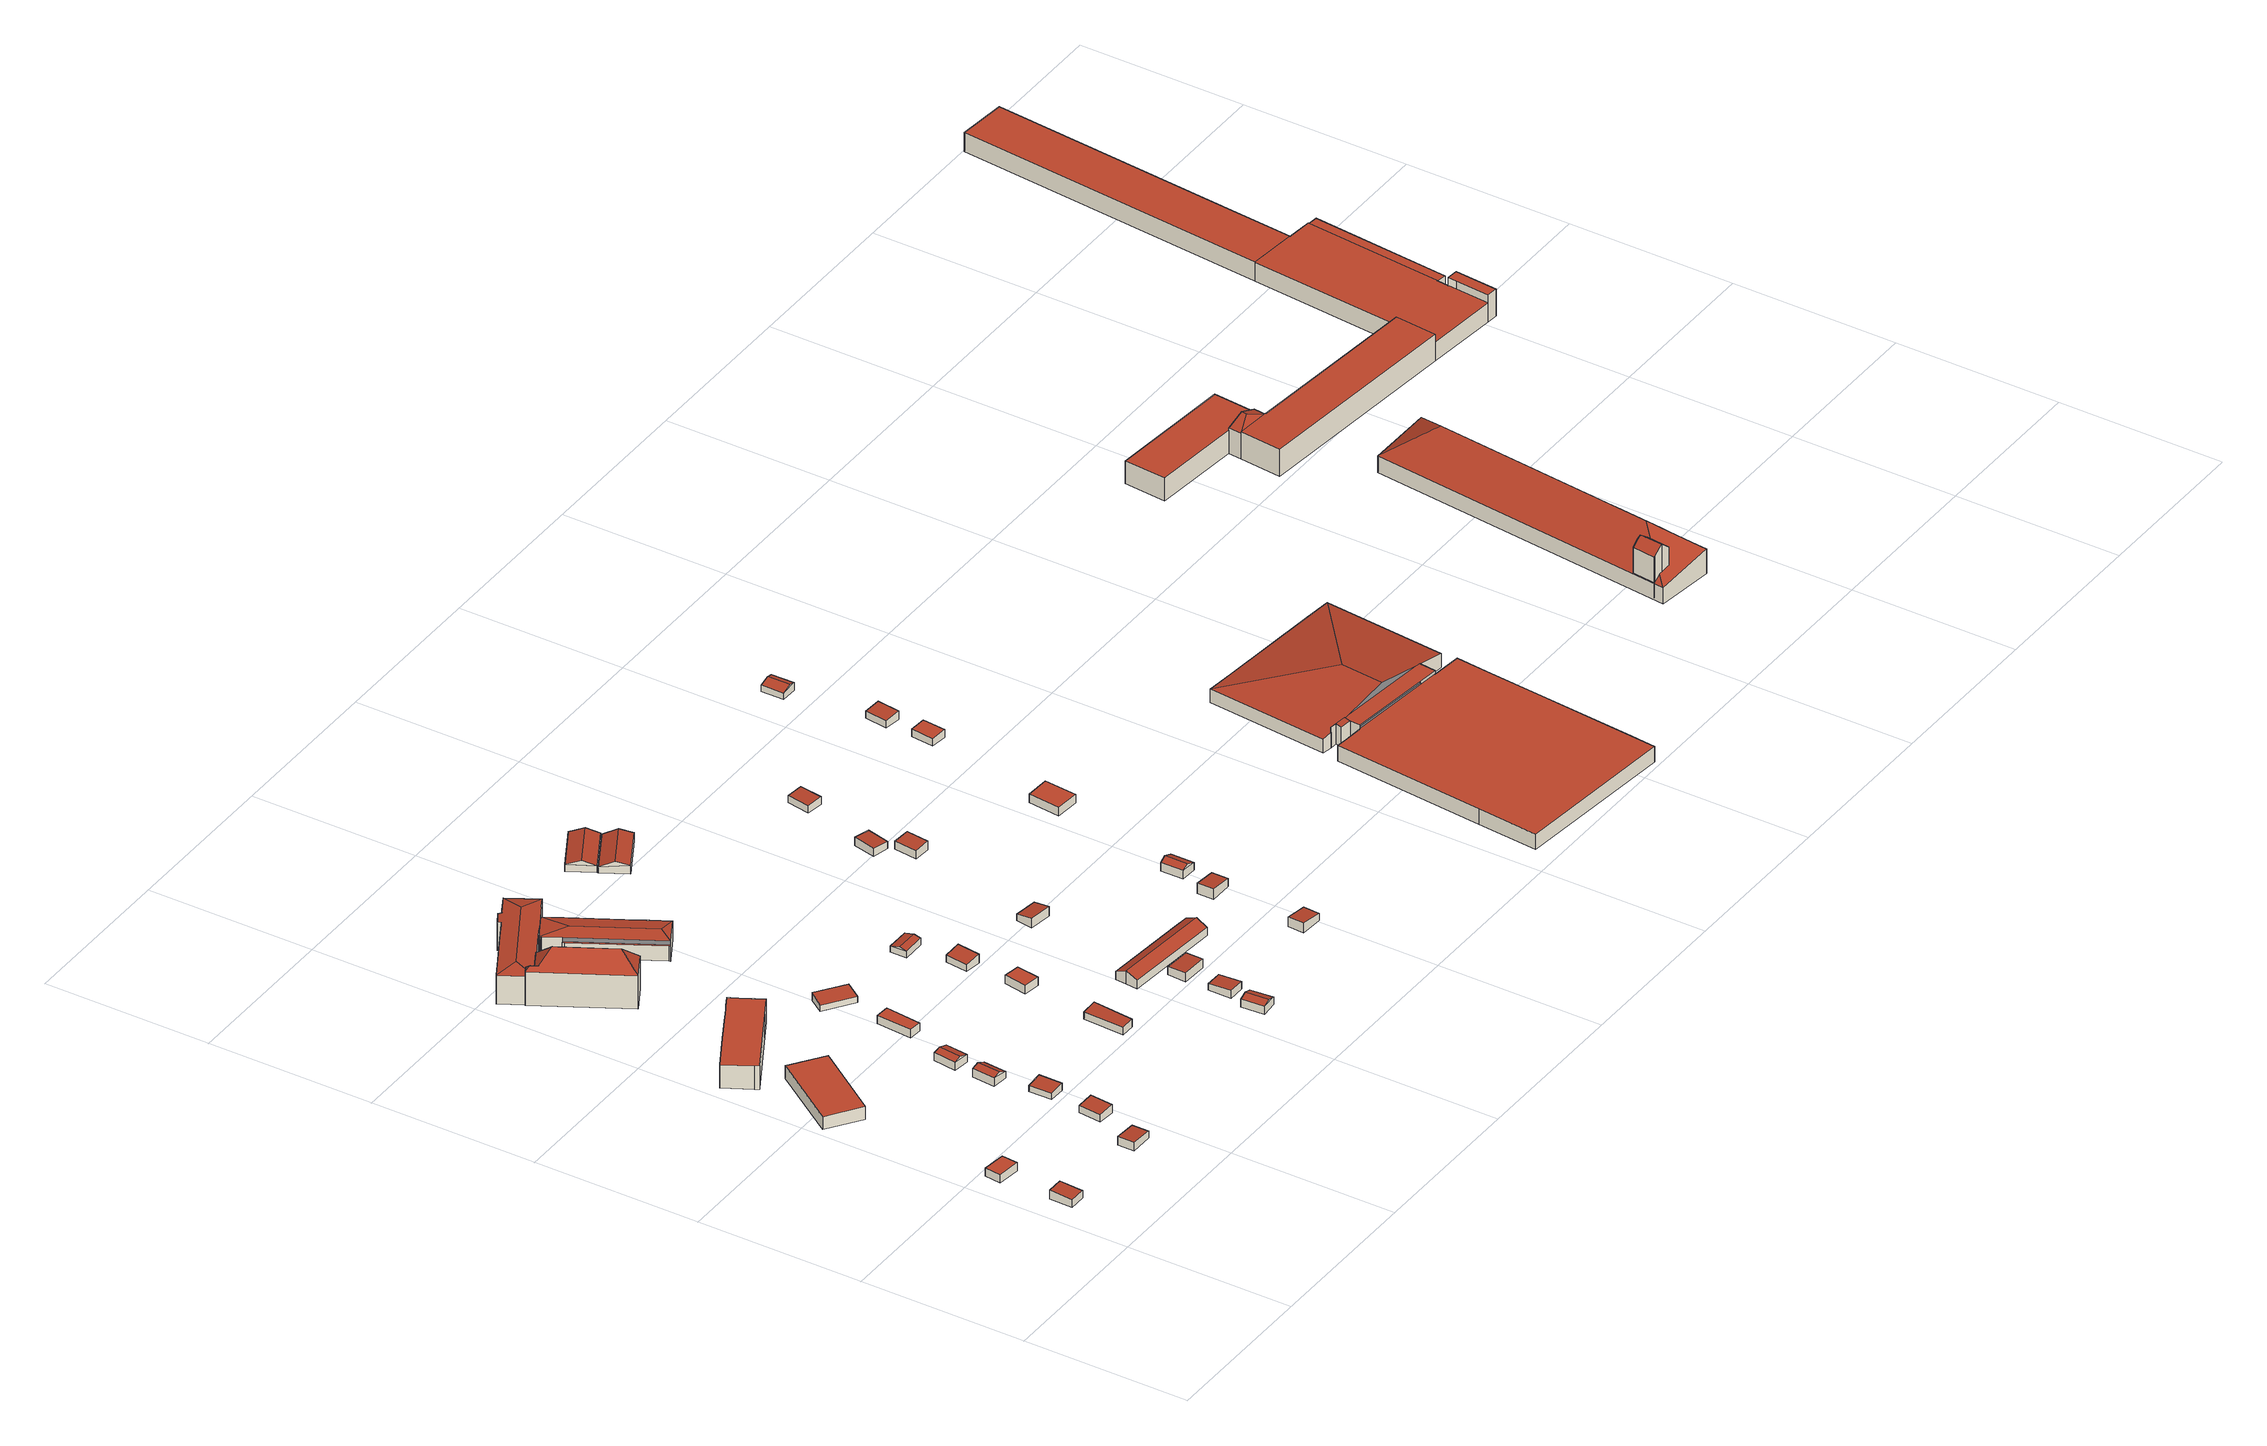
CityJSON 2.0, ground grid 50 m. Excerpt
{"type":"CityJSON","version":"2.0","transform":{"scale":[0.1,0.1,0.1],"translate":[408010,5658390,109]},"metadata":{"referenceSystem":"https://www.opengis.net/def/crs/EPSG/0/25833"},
"CityObjects":{
"building1":{"type":"Building","attributes":{"Dachtyp_tdc":"tdcPolyFlatRoof","Gemeindeschluessel":14612000,"Dachneigung":4.09,"QualitaetDacherkennung":73,"Geometrietyp2DReferenz":"3000","measuredHeight":2.77,"function":"31001_9998","roofType":"2100"},"geometry":[{"type":"Solid","lod":"2","boundaries":[[[[0,1,2,3]],[[1,4,5,2]],[[4,6,7,5]],[[6,0,3,7]],[[6,4,1,0]],[[3,2,5,7]]]],"semantics":{"surfaces":[{"type":"WallSurface"},{"type":"RoofSurface"},{"type":"GroundSurface"}],"values":[[0,0,0,0,1,2]]}}]},
"building2":{"type":"Building","attributes":{"Dachtyp_tdc":"tdcPolyFlatRoof","Gemeindeschluessel":14612000,"Dachneigung":0,"QualitaetDacherkennung":73,"Geometrietyp2DReferenz":"3000","measuredHeight":2.54,"function":"31001_9998","roofType":"1000"},"geometry":[{"type":"Solid","lod":"2","boundaries":[[[[8,9,10,11]],[[9,12,13,10]],[[12,14,15,13]],[[14,8,11,15]],[[14,12,9,8]],[[11,10,13,15]]]],"semantics":{"surfaces":[{"type":"WallSurface"},{"type":"RoofSurface"},{"type":"GroundSurface"}],"values":[[0,0,0,0,1,2]]}}]},
"building3":{"type":"Building","attributes":{"Dachtyp_tdc":"tdcPolyFlatRoof","Gemeindeschluessel":14612000,"Dachneigung":0,"QualitaetDacherkennung":68,"Geometrietyp2DReferenz":"3000","measuredHeight":4.06,"function":"31001_2000","roofType":"1000"},"geometry":[{"type":"Solid","lod":"2","boundaries":[[[[16,17,18,19]],[[17,20,21,18]],[[17,16,22,20]],[[21,23,19,18]],[[20,22,23,21]],[[22,16,19,23]]]],"semantics":{"surfaces":[{"type":"WallSurface"},{"type":"RoofSurface"},{"type":"GroundSurface"}],"values":[[0,0,1,2,0,0]]}}]},
"building4":{"type":"Building","attributes":{"Dachtyp_tdc":"tdcPolyFlatRoof","Gemeindeschluessel":14612000,"Dachneigung":4.5,"QualitaetDacherkennung":88,"Geometrietyp2DReferenz":"3000","measuredHeight":2.79,"function":"31001_9998","roofType":"2100"},"geometry":[{"type":"Solid","lod":"2","boundaries":[[[[24,25,26,27]],[[25,28,29,26]],[[28,30,31,29]],[[30,24,27,31]],[[30,28,25,24]],[[27,26,29,31]]]],"semantics":{"surfaces":[{"type":"WallSurface"},{"type":"RoofSurface"},{"type":"GroundSurface"}],"values":[[0,0,0,0,1,2]]}}]},
"building5":{"type":"Building","attributes":{"Dachtyp_tdc":"tdcPolyFlatRoof","Gemeindeschluessel":14612000,"Dachneigung":6.75,"QualitaetDacherkennung":78,"Geometrietyp2DReferenz":"3000","measuredHeight":2.8,"function":"31001_9998","roofType":"2100"},"geometry":[{"type":"Solid","lod":"2","boundaries":[[[[32,33,34,35]],[[33,36,37,34]],[[36,38,39,37]],[[38,32,35,39]],[[38,36,33,32]],[[35,34,37,39]]]],"semantics":{"surfaces":[{"type":"WallSurface"},{"type":"RoofSurface"},{"type":"GroundSurface"}],"values":[[0,0,0,0,1,2]]}}]},
"building6":{"type":"Building","attributes":{"Dachtyp_tdc":"tdcPolyFlatRoof","Gemeindeschluessel":14612000,"Dachneigung":0,"QualitaetDacherkennung":80,"Geometrietyp2DReferenz":"3000","measuredHeight":7.31,"function":"31001_2000","roofType":"1000"},"geometry":[{"type":"Solid","lod":"2","boundaries":[[[[40,41,42,43]],[[41,44,45,42]],[[44,46,47,45]],[[46,48,49,47]],[[48,50,51,49]],[[50,52,53,51]],[[52,54,55,53]],[[54,56,57,55]],[[56,58,59,57]],[[58,60,61,59]],[[60,62,63,61]],[[62,64,65,63]],[[64,66,67,65]],[[66,68,69,67]],[[68,70,71,69]],[[70,72,73,71]],[[72,40,43,73]],[[72,70,68,66,64,62,60,58,56,54,52,50,48,46,44,41,40]],[[43,42,45,47,49,51,53,55,57,59,61,63,65,67,69,71,73]]]],"semantics":{"surfaces":[{"type":"WallSurface"},{"type":"RoofSurface"},{"type":"GroundSurface"}],"values":[[0,0,0,0,0,0,0,0,0,0,0,0,0,0,0,0,0,1,2]]}}]},
"building7":{"type":"Building","attributes":{"Dachtyp_tdc":"tdcPolyFlatRoof","Gemeindeschluessel":14612000,"Dachneigung":4.72,"QualitaetDacherkennung":81,"Geometrietyp2DReferenz":"3000","measuredHeight":2.31,"function":"31001_9998","roofType":"2100"},"geometry":[{"type":"Solid","lod":"2","boundaries":[[[[74,75,76,77]],[[75,78,79,76]],[[78,80,81,79]],[[80,74,77,81]],[[80,78,75,74]],[[77,76,79,81]]]],"semantics":{"surfaces":[{"type":"WallSurface"},{"type":"RoofSurface"},{"type":"GroundSurface"}],"values":[[0,0,0,0,1,2]]}}]},
"building8":{"type":"Building","attributes":{"Dachtyp_tdc":"tdcGableRoof","Gemeindeschluessel":14612000,"Dachneigung":26.73,"QualitaetDacherkennung":87,"Geometrietyp2DReferenz":"3000","measuredHeight":3.38,"function":"31001_9998","roofType":"3100"},"geometry":[{"type":"Solid","lod":"2","boundaries":[[[[82,83,84,85]],[[83,86,87,84]],[[86,88,89,87]],[[88,82,85,89]],[[86,83,90]],[[82,88,91]],[[83,82,91,90]],[[88,86,90,91]],[[85,84,87,89]]]],"semantics":{"surfaces":[{"type":"WallSurface"},{"type":"RoofSurface"},{"type":"GroundSurface"}],"values":[[0,0,0,0,0,0,1,1,2]]}}]},
"building9":{"type":"Building","attributes":{"Dachtyp_tdc":"tdcGableRoof","Gemeindeschluessel":14612000,"Dachneigung":17.82,"QualitaetDacherkennung":71,"Geometrietyp2DReferenz":"3000","measuredHeight":3.19,"function":"31001_9998","roofType":"3100"},"geometry":[{"type":"Solid","lod":"2","boundaries":[[[[92,93,94,95]],[[93,96,97,94]],[[96,98,99,97]],[[98,92,95,99]],[[96,93,100]],[[92,98,101]],[[93,92,101,100]],[[98,96,100,101]],[[95,94,97,99]]]],"semantics":{"surfaces":[{"type":"WallSurface"},{"type":"RoofSurface"},{"type":"GroundSurface"}],"values":[[0,0,0,0,0,0,1,1,2]]}}]},
"building10":{"type":"Building","attributes":{"Dachtyp_tdc":"tdcFreeFormRoof","Gemeindeschluessel":14612000,"Dachneigung":49,"QualitaetDacherkennung":5,"Geometrietyp2DReferenz":"3000","measuredHeight":15.68,"function":"31001_2000","roofType":"5000"},"geometry":[{"type":"Solid","lod":"2","boundaries":[[[[102,103,104,105]],[[103,106,107,104]],[[106,108,109,107]],[[108,110,111,109]],[[110,112,113,111]],[[112,102,105,113]],[[114,115,112,110]],[[114,110,108]],[[116,117,115,114,108,106]],[[116,106,103]],[[117,116,103,102]],[[115,117,102,112]],[[105,104,107,109,111,113]]]],"semantics":{"surfaces":[{"type":"WallSurface"},{"type":"RoofSurface"},{"type":"GroundSurface"}],"values":[[0,0,0,0,0,0,1,1,1,1,1,1,2]]}}]},
"building11":{"type":"Building","attributes":{"Dachtyp_tdc":"tdcPolyFlatRoof","Gemeindeschluessel":14612000,"Dachneigung":0,"QualitaetDacherkennung":91,"Geometrietyp2DReferenz":"3000","measuredHeight":2.62,"function":"31001_9998","roofType":"1000"},"geometry":[{"type":"Solid","lod":"2","boundaries":[[[[118,119,120,121]],[[119,122,123,120]],[[122,124,125,123]],[[124,118,121,125]],[[124,122,119,118]],[[121,120,123,125]]]],"semantics":{"surfaces":[{"type":"WallSurface"},{"type":"RoofSurface"},{"type":"GroundSurface"}],"values":[[0,0,0,0,1,2]]}}]},
"building12":{"type":"Building","attributes":{"Gemeindeschluessel":14612000,"Geometrietyp2DReferenz":"3000","function":"31001_2000","roofType":"9999"},"children":["building12-1","building12-2","building12-3"]},
"building12-1":{"type":"BuildingPart","attributes":{"Dachtyp_tdc":"tdcHipRoof","Dachneigung":10.56,"QualitaetDacherkennung":85,"Geometrietyp2DReferenz":"3000","measuredHeight":10.04,"roofType":"3200"},"parents":["building12"],"geometry":[{"type":"MultiSurface","lod":"2","boundaries":[[[126,127,128,129]],[[127,130,131,128]],[[130,132,133,131]],[[132,134,135,133]],[[134,136,137,135]],[[136,138,139,137]],[[138,140,141,139]],[[140,142,143,141]],[[142,144,145,143]],[[144,146,147,148,145]],[[149,150,151]],[[149,152,153,150]],[[152,154,155,153]],[[154,156,157,155]],[[156,158,159,157]],[[158,160,161,159]],[[160,162,163,161]],[[162,164,165,163]],[[164,166,167,165]],[[166,126,129,167]],[[162,160,158,168]],[[144,142,140,169]],[[158,156,154,152,149,146,144,169,168]],[[140,138,136,134,132,130,127,126,166,164,162,168,169]],[[129,128,131,133,135,137,139,141,143,145,148,170,150,153,155,157,159,161,163,165,167]]],"semantics":{"surfaces":[{"type":"WallSurface"},{"type":"RoofSurface"},{"type":"GroundSurface"}],"values":[0,0,0,0,0,0,0,0,0,0,0,0,0,0,0,0,0,0,0,0,1,1,1,1,2]}}]},
"building12-2":{"type":"BuildingPart","attributes":{"Dachtyp_tdc":"tdcHipRoof","Dachneigung":10.27,"QualitaetDacherkennung":75,"Geometrietyp2DReferenz":"3000","measuredHeight":6.83,"roofType":"3200"},"parents":["building12"],"geometry":[{"type":"MultiSurface","lod":"2","boundaries":[[[171,151,150,172]],[[147,173,174,148]],[[173,175,176,174]],[[175,177,178,176]],[[177,179,180,178]],[[179,181,182,183,180]],[[184,185,186,187,188]],[[185,171,172,186]],[[181,179,189]],[[147,190,191]],[[179,177,175,173,147,191,189]],[[190,151,171,185,184,181,189,191]],[[172,150,170,148,174,176,178,180,183,187,186]]],"semantics":{"surfaces":[{"type":"WallSurface"},{"type":"RoofSurface"},{"type":"GroundSurface"}],"values":[0,0,0,0,0,0,0,0,1,1,1,1,2]}}]},
"building12-3":{"type":"BuildingPart","attributes":{"Dachtyp_tdc":"tdcPolyFlatRoof","Dachneigung":0,"QualitaetDacherkennung":0,"Geometrietyp2DReferenz":"3000","measuredHeight":4.77,"roofType":"9999"},"parents":["building12"],"geometry":[{"type":"MultiSurface","lod":"2","boundaries":[[[182,188,192,193,194,195]],[[195,194,196,197]],[[194,193,198,196]],[[193,192,199,198]],[[192,188,187,199]],[[182,195,197,183]],[[197,196,198,199,187,183]],[[183,187,188,182]]],"semantics":{"surfaces":[{"type":"RoofSurface"},{"type":"WallSurface"},{"type":"GroundSurface"},{"type":"ClosureSurface","isClosure":"1","QuelleClosure":"LoD1Solid"}],"values":[0,1,1,1,1,1,2,3]}}]},
"building13":{"type":"Building","attributes":{"Dachtyp_tdc":"tdcPolyFlatRoof","Gemeindeschluessel":14612000,"Dachneigung":6.22,"QualitaetDacherkennung":81,"Geometrietyp2DReferenz":"3000","measuredHeight":2.65,"function":"31001_9998","roofType":"2100"},"geometry":[{"type":"Solid","lod":"2","boundaries":[[[[200,201,202,203]],[[201,204,205,202]],[[204,206,207,205]],[[206,200,203,207]],[[206,204,201,200]],[[203,202,205,207]]]],"semantics":{"surfaces":[{"type":"WallSurface"},{"type":"RoofSurface"},{"type":"GroundSurface"}],"values":[[0,0,0,0,1,2]]}}]},
"building14":{"type":"Building","attributes":{"Dachtyp_tdc":"tdcPolyFlatRoof","Gemeindeschluessel":14612000,"Dachneigung":2.9,"QualitaetDacherkennung":92,"Geometrietyp2DReferenz":"3000","measuredHeight":2.6,"function":"31001_9998","roofType":"2100"},"geometry":[{"type":"Solid","lod":"2","boundaries":[[[[208,209,210,211]],[[209,212,213,210]],[[212,214,215,213]],[[214,208,211,215]],[[214,212,209,208]],[[211,210,213,215]]]],"semantics":{"surfaces":[{"type":"WallSurface"},{"type":"RoofSurface"},{"type":"GroundSurface"}],"values":[[0,0,0,0,1,2]]}}]},
"building15":{"type":"Building","attributes":{"Dachtyp_tdc":"tdcPolyFlatRoof","Gemeindeschluessel":14612000,"Dachneigung":0,"QualitaetDacherkennung":88,"Geometrietyp2DReferenz":"3000","measuredHeight":2.71,"function":"31001_9998","roofType":"1000"},"geometry":[{"type":"Solid","lod":"2","boundaries":[[[[216,217,218,219]],[[217,220,221,218]],[[220,222,223,221]],[[222,216,219,223]],[[222,220,217,216]],[[219,218,221,223]]]],"semantics":{"surfaces":[{"type":"WallSurface"},{"type":"RoofSurface"},{"type":"GroundSurface"}],"values":[[0,0,0,0,1,2]]}}]},
"building16":{"type":"Building","attributes":{"Dachtyp_tdc":"tdcPolyFlatRoof","Gemeindeschluessel":14612000,"Dachneigung":7.73,"QualitaetDacherkennung":73,"Geometrietyp2DReferenz":"3000","measuredHeight":2.84,"function":"31001_9998","roofType":"2100"},"geometry":[{"type":"Solid","lod":"2","boundaries":[[[[224,225,226,227]],[[225,228,229,226]],[[228,230,231,229]],[[230,224,227,231]],[[230,228,225,224]],[[227,226,229,231]]]],"semantics":{"surfaces":[{"type":"WallSurface"},{"type":"RoofSurface"},{"type":"GroundSurface"}],"values":[[0,0,0,0,1,2]]}}]},
"building17":{"type":"Building","attributes":{"Dachtyp_tdc":"tdcGableRoof","Gemeindeschluessel":14612000,"Dachneigung":18.61,"QualitaetDacherkennung":91,"Geometrietyp2DReferenz":"3000","measuredHeight":3.25,"function":"31001_9998","roofType":"3100"},"geometry":[{"type":"Solid","lod":"2","boundaries":[[[[232,233,234,235]],[[233,236,237,234]],[[236,238,239,237]],[[238,232,235,239]],[[236,233,240]],[[232,238,241]],[[233,232,241,240]],[[238,236,240,241]],[[235,234,237,239]]]],"semantics":{"surfaces":[{"type":"WallSurface"},{"type":"RoofSurface"},{"type":"GroundSurface"}],"values":[[0,0,0,0,0,0,1,1,2]]}}]},
"building18":{"type":"Building","attributes":{"Dachtyp_tdc":"tdcGableRoof","Gemeindeschluessel":14612000,"Dachneigung":13.48,"QualitaetDacherkennung":87,"Geometrietyp2DReferenz":"3000","measuredHeight":2.62,"function":"31001_9998","roofType":"3100"},"geometry":[{"type":"Solid","lod":"2","boundaries":[[[[242,243,244,245]],[[243,246,247,244]],[[246,248,249,247]],[[248,242,245,249]],[[246,243,250]],[[242,248,251]],[[243,242,251,250]],[[248,246,250,251]],[[245,244,247,249]]]],"semantics":{"surfaces":[{"type":"WallSurface"},{"type":"RoofSurface"},{"type":"GroundSurface"}],"values":[[0,0,0,0,0,0,1,1,2]]}}]},
"building19":{"type":"Building","attributes":{"Dachtyp_tdc":"tdcPolyFlatRoof","Gemeindeschluessel":14612000,"Dachneigung":3.55,"QualitaetDacherkennung":75,"Geometrietyp2DReferenz":"3000","measuredHeight":2.43,"function":"31001_9998","roofType":"2100"},"geometry":[{"type":"Solid","lod":"2","boundaries":[[[[252,253,254,255]],[[253,256,257,254]],[[256,258,259,257]],[[258,252,255,259]],[[258,256,253,252]],[[255,254,257,259]]]],"semantics":{"surfaces":[{"type":"WallSurface"},{"type":"RoofSurface"},{"type":"GroundSurface"}],"values":[[0,0,0,0,1,2]]}}]},
"building20":{"type":"Building","attributes":{"Dachtyp_tdc":"tdcPolyFlatRoof","Gemeindeschluessel":14612000,"Dachneigung":3.3,"QualitaetDacherkennung":80,"Geometrietyp2DReferenz":"3000","measuredHeight":2.87,"function":"31001_9998","roofType":"2100"},"geometry":[{"type":"Solid","lod":"2","boundaries":[[[[260,261,262,263]],[[261,264,265,262]],[[264,266,267,265]],[[266,260,263,267]],[[266,264,261,260]],[[263,262,265,267]]]],"semantics":{"surfaces":[{"type":"WallSurface"},{"type":"RoofSurface"},{"type":"GroundSurface"}],"values":[[0,0,0,0,1,2]]}}]},
"building21":{"type":"Building","attributes":{"Dachtyp_tdc":"tdcGableRoof","Gemeindeschluessel":14612000,"Dachneigung":25.34,"QualitaetDacherkennung":84,"Geometrietyp2DReferenz":"3000","measuredHeight":4.22,"function":"31001_9998","roofType":"3100"},"geometry":[{"type":"Solid","lod":"2","boundaries":[[[[268,269,270,271]],[[269,272,273,270]],[[272,274,275,273]],[[274,276,277,275]],[[276,278,279,277]],[[278,280,281,279]],[[280,268,271,281]],[[276,274,272,269]],[[269,268,280,278,276]],[[271,270,273,275,277,279,281]]]],"semantics":{"surfaces":[{"type":"WallSurface"},{"type":"RoofSurface"},{"type":"GroundSurface"}],"values":[[0,0,0,0,0,0,0,1,1,2]]}}]},
"building22":{"type":"Building","attributes":{"Dachtyp_tdc":"tdcGableRoof","Gemeindeschluessel":14612000,"Dachneigung":19.73,"QualitaetDacherkennung":69,"Geometrietyp2DReferenz":"3000","measuredHeight":3.79,"function":"31001_2000","roofType":"3100"},"geometry":[{"type":"Solid","lod":"2","boundaries":[[[[282,283,284,285]],[[283,286,287,284]],[[286,288,289,287]],[[288,282,285,289]],[[286,283,290]],[[282,288,291]],[[283,282,291,290]],[[288,286,290,291]],[[285,284,287,289]]]],"semantics":{"surfaces":[{"type":"WallSurface"},{"type":"RoofSurface"},{"type":"GroundSurface"}],"values":[[0,0,0,0,0,0,1,1,2]]}}]},
"building23":{"type":"Building","attributes":{"Dachtyp_tdc":"tdcGableRoof","Gemeindeschluessel":14612000,"Dachneigung":23.87,"QualitaetDacherkennung":68,"Geometrietyp2DReferenz":"3000","measuredHeight":3.75,"function":"31001_2000","roofType":"3100"},"geometry":[{"type":"Solid","lod":"2","boundaries":[[[[292,293,294,295]],[[293,296,297,294]],[[296,298,299,297]],[[298,292,295,299]],[[296,293,300]],[[292,298,301]],[[293,292,301,300]],[[298,296,300,301]],[[295,294,297,299]]]],"semantics":{"surfaces":[{"type":"WallSurface"},{"type":"RoofSurface"},{"type":"GroundSurface"}],"values":[[0,0,0,0,0,0,1,1,2]]}}]},
"building24":{"type":"Building","attributes":{"Dachtyp_tdc":"tdcPolyFlatRoof","Gemeindeschluessel":14612000,"Dachneigung":10.78,"QualitaetDacherkennung":72,"Geometrietyp2DReferenz":"3000","measuredHeight":3.03,"function":"31001_9998","roofType":"2100"},"geometry":[{"type":"Solid","lod":"2","boundaries":[[[[302,303,304,305]],[[303,306,307,304]],[[306,308,309,307]],[[308,302,305,309]],[[308,306,303,302]],[[305,304,307,309]]]],"semantics":{"surfaces":[{"type":"WallSurface"},{"type":"RoofSurface"},{"type":"GroundSurface"}],"values":[[0,0,0,0,1,2]]}}]},
"building25":{"type":"Building","attributes":{"Dachtyp_tdc":"tdcPolyFlatRoof","Gemeindeschluessel":14612000,"Dachneigung":7.43,"QualitaetDacherkennung":80,"Geometrietyp2DReferenz":"3000","measuredHeight":3.04,"function":"31001_9998","roofType":"2100"},"geometry":[{"type":"Solid","lod":"2","boundaries":[[[[310,311,312,313]],[[311,314,315,312]],[[314,316,317,315]],[[316,310,313,317]],[[316,314,311,310]],[[313,312,315,317]]]],"semantics":{"surfaces":[{"type":"WallSurface"},{"type":"RoofSurface"},{"type":"GroundSurface"}],"values":[[0,0,0,0,1,2]]}}]},
"building26":{"type":"Building","attributes":{"Dachtyp_tdc":"tdcPolyFlatRoof","Gemeindeschluessel":14612000,"Dachneigung":4.03,"QualitaetDacherkennung":89,"Geometrietyp2DReferenz":"3000","measuredHeight":2.57,"function":"31001_9998","roofType":"2100"},"geometry":[{"type":"Solid","lod":"2","boundaries":[[[[318,319,320,321]],[[319,322,323,320]],[[322,324,325,323]],[[324,318,321,325]],[[324,322,319,318]],[[321,320,323,325]]]],"semantics":{"surfaces":[{"type":"WallSurface"},{"type":"RoofSurface"},{"type":"GroundSurface"}],"values":[[0,0,0,0,1,2]]}}]},
"building27":{"type":"Building","attributes":{"Dachtyp_tdc":"tdcPolyFlatRoof","Gemeindeschluessel":14612000,"Dachneigung":5.28,"QualitaetDacherkennung":88,"Geometrietyp2DReferenz":"3000","measuredHeight":2.94,"function":"31001_9998","roofType":"2100"},"geometry":[{"type":"Solid","lod":"2","boundaries":[[[[326,327,328,329]],[[327,330,331,328]],[[330,332,333,331]],[[332,326,329,333]],[[332,330,327,326]],[[329,328,331,333]]]],"semantics":{"surfaces":[{"type":"WallSurface"},{"type":"RoofSurface"},{"type":"GroundSurface"}],"values":[[0,0,0,0,1,2]]}}]},
"building28":{"type":"Building","attributes":{"Dachtyp_tdc":"tdcPolyFlatRoof","Gemeindeschluessel":14612000,"Dachneigung":6.41,"QualitaetDacherkennung":92,"Geometrietyp2DReferenz":"3000","measuredHeight":3.31,"function":"31001_9998","roofType":"2100"},"geometry":[{"type":"Solid","lod":"2","boundaries":[[[[334,335,336,337]],[[335,338,339,336]],[[338,340,341,339]],[[340,334,337,341]],[[340,338,335,334]],[[337,336,339,341]]]],"semantics":{"surfaces":[{"type":"WallSurface"},{"type":"RoofSurface"},{"type":"GroundSurface"}],"values":[[0,0,0,0,1,2]]}}]},
"building29":{"type":"Building","attributes":{"Dachtyp_tdc":"tdcGableRoof","Gemeindeschluessel":14612000,"Dachneigung":22.94,"QualitaetDacherkennung":90,"Geometrietyp2DReferenz":"3000","measuredHeight":3.6,"function":"31001_9998","roofType":"3100"},"geometry":[{"type":"Solid","lod":"2","boundaries":[[[[342,343,344,345]],[[343,346,347,344]],[[346,348,349,347]],[[348,342,345,349]],[[346,343,350]],[[342,348,351]],[[343,342,351,350]],[[348,346,350,351]],[[345,344,347,349]]]],"semantics":{"surfaces":[{"type":"WallSurface"},{"type":"RoofSurface"},{"type":"GroundSurface"}],"values":[[0,0,0,0,0,0,1,1,2]]}}]},
"building30":{"type":"Building","attributes":{"Dachtyp_tdc":"tdcPolyFlatRoof","Gemeindeschluessel":14612000,"Dachneigung":3.7,"QualitaetDacherkennung":85,"Geometrietyp2DReferenz":"3000","measuredHeight":2.45,"function":"31001_9998","roofType":"2100"},"geometry":[{"type":"Solid","lod":"2","boundaries":[[[[352,353,354,355]],[[353,356,357,354]],[[356,358,359,357]],[[358,352,355,359]],[[358,356,353,352]],[[355,354,357,359]]]],"semantics":{"surfaces":[{"type":"WallSurface"},{"type":"RoofSurface"},{"type":"GroundSurface"}],"values":[[0,0,0,0,1,2]]}}]},
"building31":{"type":"Building","attributes":{"Dachtyp_tdc":"tdcPolyFlatRoof","Gemeindeschluessel":14612000,"Dachneigung":0,"QualitaetDacherkennung":85,"Geometrietyp2DReferenz":"3000","measuredHeight":2.61,"function":"31001_9998","roofType":"1000"},"geometry":[{"type":"Solid","lod":"2","boundaries":[[[[360,361,362,363]],[[361,364,365,362]],[[364,366,367,365]],[[366,360,363,367]],[[366,364,361,360]],[[363,362,365,367]]]],"semantics":{"surfaces":[{"type":"WallSurface"},{"type":"RoofSurface"},{"type":"GroundSurface"}],"values":[[0,0,0,0,1,2]]}}]},
"building32":{"type":"Building","attributes":{"Dachtyp_tdc":"tdcPolyFlatRoof","Gemeindeschluessel":14612000,"Dachneigung":3.09,"QualitaetDacherkennung":89,"Geometrietyp2DReferenz":"3000","measuredHeight":2.52,"function":"31001_9998","roofType":"2100"},"geometry":[{"type":"Solid","lod":"2","boundaries":[[[[368,369,370,371]],[[369,372,373,370]],[[372,374,375,373]],[[374,368,371,375]],[[374,372,369,368]],[[371,370,373,375]]]],"semantics":{"surfaces":[{"type":"WallSurface"},{"type":"RoofSurface"},{"type":"GroundSurface"}],"values":[[0,0,0,0,1,2]]}}]},
"building33":{"type":"Building","attributes":{"Dachtyp_tdc":"tdcPolyFlatRoof","Gemeindeschluessel":14612000,"Dachneigung":5.24,"QualitaetDacherkennung":88,"Geometrietyp2DReferenz":"3000","measuredHeight":2.62,"function":"31001_9998","roofType":"2100"},"geometry":[{"type":"Solid","lod":"2","boundaries":[[[[376,377,378,379]],[[377,380,381,378]],[[380,382,383,381]],[[382,376,379,383]],[[382,380,377,376]],[[379,378,381,383]]]],"semantics":{"surfaces":[{"type":"WallSurface"},{"type":"RoofSurface"},{"type":"GroundSurface"}],"values":[[0,0,0,0,1,2]]}}]},
"building34":{"type":"Building","attributes":{"Dachtyp_tdc":"tdcGableRoof","Gemeindeschluessel":14612000,"Dachneigung":17.07,"QualitaetDacherkennung":80,"Geometrietyp2DReferenz":"3000","measuredHeight":2.96,"function":"31001_9998","roofType":"3100"},"geometry":[{"type":"Solid","lod":"2","boundaries":[[[[384,385,386,387]],[[385,388,389,386]],[[388,390,391,389]],[[390,384,387,391]],[[388,385,392]],[[384,390,393]],[[385,384,393,392]],[[390,388,392,393]],[[387,386,389,391]]]],"semantics":{"surfaces":[{"type":"WallSurface"},{"type":"RoofSurface"},{"type":"GroundSurface"}],"values":[[0,0,0,0,0,0,1,1,2]]}}]},
"building35":{"type":"Building","attributes":{"Gemeindeschluessel":14612000,"Geometrietyp2DReferenz":"3000","function":"31001_2000","roofType":"9999"},"children":["building35-1","building35-2","building35-3","building35-4"]},
"building35-1":{"type":"BuildingPart","attributes":{"Dachtyp_tdc":"tdcPolyFlatRoof","Dachneigung":0,"QualitaetDacherkennung":9,"Geometrietyp2DReferenz":"3000","measuredHeight":4.89,"roofType":"1000"},"parents":["building35"],"geometry":[{"type":"MultiSurface","lod":"2","boundaries":[[[394,395,396,397]],[[395,398,399,396]],[[398,400,401,399]],[[400,402,403,401]],[[402,404,405,403]],[[404,406,407,405]],[[406,408,409,407]],[[408,410,411,409]],[[412,413,414,415]],[[413,394,397,414]],[[413,412,410,408,406,404,402,400,398,395,394]],[[397,396,399,401,403,405,407,409,411,415,414]]],"semantics":{"surfaces":[{"type":"WallSurface"},{"type":"RoofSurface"},{"type":"GroundSurface"}],"values":[0,0,0,0,0,0,0,0,0,0,1,2]}}]},
"building35-2":{"type":"BuildingPart","attributes":{"Dachtyp_tdc":"tdcHipAndGableRoof","Dachneigung":10.44,"QualitaetDacherkennung":52,"Geometrietyp2DReferenz":"3000","measuredHeight":8.92,"roofType":"5000"},"parents":["building35"],"geometry":[{"type":"MultiSurface","lod":"2","boundaries":[[[416,417,418,419]],[[417,420,421,418]],[[420,422,423,421]],[[422,424,425,423]],[[424,426,427,425]],[[426,428,429,427]],[[428,430,431,429]],[[430,432,433,431]],[[428,426,424,422,434]],[[422,420,417,416,435,436,437,434]],[[437,438,432,430,428,434]],[[439,440,419,418,421,423,425,427,429,431,433]]],"semantics":{"surfaces":[{"type":"WallSurface"},{"type":"RoofSurface"},{"type":"GroundSurface"}],"values":[0,0,0,0,0,0,0,0,1,1,1,2]}}]},
"building35-3":{"type":"BuildingPart","attributes":{"Dachtyp_tdc":"tdcPolyFlatRoof","Dachneigung":11.97,"QualitaetDacherkennung":72,"Geometrietyp2DReferenz":"3000","measuredHeight":6.47,"roofType":"2100"},"parents":["building35"],"geometry":[{"type":"MultiSurface","lod":"2","boundaries":[[[441,442,443,444]],[[442,445,446,443]],[[445,447,418,446]],[[447,448,416,419,418]],[[447,445,442,441,449,450,448]],[[419,440,444,443,446,418]]],"semantics":{"surfaces":[{"type":"WallSurface"},{"type":"RoofSurface"},{"type":"GroundSurface"}],"values":[0,0,0,0,1,2]}}]},
"building35-4":{"type":"BuildingPart","attributes":{"Dachtyp_tdc":"tdcPolyFlatRoof","Dachneigung":0,"QualitaetDacherkennung":68,"Geometrietyp2DReferenz":"3000","measuredHeight":6.17,"roofType":"1000"},"parents":["building35"],"geometry":[{"type":"MultiSurface","lod":"2","boundaries":[[[451,433,432]],[[451,452,412,415,433]],[[453,441,444,411,410]],[[454,449,441,453,452,451,438,455,436]],[[433,415,411,444,440,439]]],"semantics":{"surfaces":[{"type":"WallSurface"},{"type":"RoofSurface"},{"type":"GroundSurface"}],"values":[0,0,0,1,2]}}]},
"building36":{"type":"Building","attributes":{"Gemeindeschluessel":14612000,"Dachneigung":51.16,"Dachorientierung":5.66,"MittlereTraufHoehe":125.05,"QualitaetDacherkennung":33,"ObjektHoehe":15.29,"BodenHoehe":111.36,"Geometrietyp2DReferenz":"3000","AbsoluteHoehe":126.64,"Dachflaeche":54.26,"measuredHeight":15.29,"function":"31001_9998","roofType":"3100","storeysAboveGround":5},"geometry":[{"type":"MultiSurface","lod":"2","boundaries":[[[456,457,458,459]],[[457,460,461,458]],[[460,462,463,461]],[[462,464,465,463]],[[464,466,467,465]],[[466,468,469,467]],[[468,470,471,469]],[[470,456,459,471]],[[466,464,462,460,457,456]],[[456,470,468,466]],[[459,458,461,463,465,467,469,471]]],"semantics":{"surfaces":[{"type":"WallSurface"},{"type":"RoofSurface"},{"type":"GroundSurface"}],"values":[0,0,0,0,0,0,0,0,1,1,2]}}]},
"building37":{"type":"Building","attributes":{"Dachtyp_tdc":"tdcFreeFormRoof","Gemeindeschluessel":14612000,"Dachneigung":38.14,"QualitaetDacherkennung":25,"Geometrietyp2DReferenz":"3000","measuredHeight":13.91,"function":"31001_9998","roofType":"5000"},"geometry":[{"type":"Solid","lod":"2","boundaries":[[[[472,473,474,475]],[[473,476,477,474]],[[476,478,479,477]],[[478,480,481,479]],[[480,482,483,481]],[[482,484,485,483]],[[484,486,487,485]],[[486,488,489,487]],[[488,490,491,489]],[[490,492,493,491]],[[492,494,495,493]],[[494,496,497,495]],[[496,498,499,497]],[[498,500,501,499]],[[500,502,503,501]],[[502,472,475,503]],[[504,478,505,473,472]],[[500,506,507,502]],[[507,504,472,502]],[[506,498,496,494,492,490,488,486,484,482,480,478,504,507]],[[473,505,476]],[[478,476,505]],[[500,498,506]],[[475,474,477,479,481,483,485,487,489,491,493,495,497,499,501,503]]]],"semantics":{"surfaces":[{"type":"WallSurface"},{"type":"RoofSurface"},{"type":"GroundSurface"}],"values":[[0,0,0,0,0,0,0,0,0,0,0,0,0,0,0,0,1,1,1,1,1,0,0,2]]}}]},
"building38":{"type":"Building","attributes":{"name":"Berufsfeuerwehr Dresden-Übigau","Gemeindeschluessel":14612000,"Geometrietyp2DReferenz":"3000","function":"31001_3072","roofType":"9999"},"children":["building38-1","building38-2","building38-3","building38-4","building38-5","building38-6","building38-7"]},
"building38-1":{"type":"BuildingPart","attributes":{"Dachtyp_tdc":"tdcPolyFlatRoof","Dachneigung":0,"QualitaetDacherkennung":82,"Geometrietyp2DReferenz":"3000","measuredHeight":8.44,"roofType":"1000"},"parents":["building38"],"geometry":[{"type":"MultiSurface","lod":"2","boundaries":[[[508,509,510,511,512]],[[509,513,514,515,510]],[[516,517,518,519,520,521]],[[517,516,513,509,508]],[[511,510,515,520,519]]],"semantics":{"surfaces":[{"type":"WallSurface"},{"type":"RoofSurface"},{"type":"GroundSurface"}],"values":[0,0,0,1,2]}}]},
"building38-2":{"type":"BuildingPart","attributes":{"Dachtyp_tdc":"tdcPolyFlatRoof","Dachneigung":0,"QualitaetDacherkennung":77,"Geometrietyp2DReferenz":"3000","measuredHeight":8.45,"roofType":"1000"},"parents":["building38"],"geometry":[{"type":"MultiSurface","lod":"2","boundaries":[[[522,523,524,525,526]],[[523,527,528,524]],[[527,529,530,531,528]],[[529,527,523,522]],[[525,524,528,531]]],"semantics":{"surfaces":[{"type":"WallSurface"},{"type":"RoofSurface"},{"type":"GroundSurface"}],"values":[0,0,0,1,2]}}]},
"building38-3":{"type":"BuildingPart","attributes":{"Dachtyp_tdc":"tdcPolyFlatRoof","Dachneigung":0,"QualitaetDacherkennung":92,"Geometrietyp2DReferenz":"3000","measuredHeight":5.99,"roofType":"1000"},"parents":["building38"],"geometry":[{"type":"MultiSurface","lod":"2","boundaries":[[[532,533,534,535]],[[533,536,537,534]],[[536,538,539,540,537]],[[541,532,535,542,543]],[[541,538,536,533,532]],[[535,534,537,540,542]]],"semantics":{"surfaces":[{"type":"WallSurface"},{"type":"RoofSurface"},{"type":"GroundSurface"}],"values":[0,0,0,0,1,2]}}]},
"building38-4":{"type":"BuildingPart","attributes":{"Dachtyp_tdc":"tdcPolyFlatRoof","Dachneigung":0,"QualitaetDacherkennung":78,"Geometrietyp2DReferenz":"3000","measuredHeight":5.56,"roofType":"1000"},"parents":["building38"],"geometry":[{"type":"MultiSurface","lod":"2","boundaries":[[[544,545,546,547]],[[545,548,549,546]],[[550,544,547,551]],[[550,548,545,544]],[[547,546,549,551]]],"semantics":{"surfaces":[{"type":"WallSurface"},{"type":"RoofSurface"},{"type":"GroundSurface"}],"values":[0,0,0,1,2]}}]},
"building38-5":{"type":"BuildingPart","attributes":{"Dachtyp_tdc":"tdcPolyFlatRoof","Dachneigung":0,"QualitaetDacherkennung":74,"Geometrietyp2DReferenz":"3000","measuredHeight":7.21,"roofType":"1000"},"parents":["building38"],"geometry":[{"type":"MultiSurface","lod":"2","boundaries":[[[552,553,554,555]],[[553,556,557,554]],[[556,558,559,557]],[[560,552,555,561]],[[560,558,556,553,552]],[[555,554,557,559,561]]],"semantics":{"surfaces":[{"type":"WallSurface"},{"type":"RoofSurface"},{"type":"GroundSurface"}],"values":[0,0,0,0,1,2]}}]},
"building38-6":{"type":"BuildingPart","attributes":{"Dachtyp_tdc":"tdcHipAndGableRoof","Dachneigung":43.57,"QualitaetDacherkennung":25,"Geometrietyp2DReferenz":"3000","measuredHeight":10.16,"roofType":"5000"},"parents":["building38"],"geometry":[{"type":"MultiSurface","lod":"2","boundaries":[[[562,521,520,559,558]],[[514,563,560,561,515]],[[514,521,564]],[[562,563,565]],[[521,562,565,564]],[[563,514,564,565]],[[559,520,515,561]]],"semantics":{"surfaces":[{"type":"WallSurface"},{"type":"RoofSurface"},{"type":"GroundSurface"}],"values":[0,0,1,0,1,1,2]}}]},
"building38-7":{"type":"BuildingPart","attributes":{"Dachtyp_tdc":"tdcPolyFlatRoof","Dachneigung":0,"QualitaetDacherkennung":38,"Geometrietyp2DReferenz":"3000","measuredHeight":5.89,"roofType":"1000"},"parents":["building38"],"geometry":[{"type":"MultiSurface","lod":"2","boundaries":[[[530,512,511,531]],[[518,543,542,519]],[[539,566,550,551,540]],[[567,526,525,549,548]],[[526,567,566,539,543,518,512,530]],[[531,511,519,542,540,551,549,525]]],"semantics":{"surfaces":[{"type":"WallSurface"},{"type":"RoofSurface"},{"type":"GroundSurface"}],"values":[0,0,0,0,1,2]}}]}
},
"vertices":[
[112,278,42],[112,208,37],[112,208,14],[112,278,14],[62,208,37],[62,208,14],[62,278,42],[62,278,14],
[127,464,42],[122,415,42],[122,415,16],[127,464,16],[52,422,42],[52,422,16],[58,472,42],[58,472,16],
[9,940,56],[152,1145,56],[152,1145,16],[9,940,16],[250,1076,56],[250,1076,16],[107,871,56],[107,871,16],
[425,205,41],[355,205,47],[355,205,19],[425,205,19],[355,255,47],[355,255,19],[425,255,41],[425,255,19],
[468,343,47],[418,348,42],[418,348,20],[468,343,20],[425,418,42],[425,418,20],[475,413,47],[475,413,20],
[26,1266,87],[130,1324,87],[130,1324,14],[26,1266,14],[216,1371,87],[216,1371,14],[219,1373,87],[219,1373,14],[224,1375,87],[224,1375,14],[251,1390,87],[251,1390,14],[256,1393,87],[256,1393,14],[261,1396,87],[261,1396,14],[292,1413,87],[292,1413,14],[297,1405,87],[297,1405,14],[316,1369,87],[316,1369,14],[327,1349,87],[327,1349,14],[342,1323,87],[342,1323,14],[281,1289,87],[281,1289,14],[80,1178,87],[80,1178,14],[77,1176,87],[77,1176,14],[70,1187,87],[70,1187,14],
[435,578,39],[485,578,43],[485,578,20],[435,578,20],[485,508,43],[485,508,20],[435,508,39],[435,508,20],
[406,666,46],[412,736,46],[412,736,19],[406,666,19],[462,732,39],[462,732,19],[456,662,39],[456,662,19],[435,734,53],[429,664,53],
[417,792,42],[425,862,42],[425,862,16],[417,792,16],[475,856,39],[475,856,16],[467,787,39],[467,787,16],[447,859,48],[439,790,48],
[157,1912,122],[288,1676,122],[288,1676,17],[157,1912,17],[210,1632,122],[210,1632,17],[68,1888,122],[68,1888,17],[87,1899,122],[87,1899,17],[98,1880,122],[98,1880,17],[83,1883,135],[94,1864,135],[227,1693,174],[139,1851,174],
[533,1075,39],[521,967,39],[521,967,13],[533,1075,13],[483,970,39],[483,970,13],[491,1078,39],[491,1078,13],
[254,2080,93],[258,2082,93],[258,2082,2],[254,2080,2],[255,2092,91],[255,2092,2],[289,2112,91],[289,2112,2],[296,2104,93],[296,2104,2],[300,2107,93],[300,2107,2],[305,2110,93],[305,2110,2],[353,2137,93],[353,2137,2],[380,2090,93],[380,2090,2],[403,2049,93],[403,2049,2],[373,2033,93],[373,2033,61],[373,2033,2],[288,1985,93],[288,1985,2],[288,1985,62],[260,1970,93],[260,1970,2],[161,1914,93],[161,1914,2],[157,1912,93],[157,1912,2],[98,1880,93],[98,1880,2],[87,1899,93],[87,1899,2],[50,1966,93],[50,1966,2],[212,2057,93],[212,2057,2],[250,2077,93],[250,2077,2],[118,1948,103],[333,2068,103],[292,1988,2],
[290,1981,62],[290,1981,2],[402,1982,61],[402,1982,2],[497,1811,61],[497,1811,2],[510,1789,61],[510,1789,2],[540,1735,61],[540,1735,2],[459,1690,63],[459,1690,50],[459,1690,2],[321,1936,63],[294,1983,63],[294,1983,2],[321,1936,2],[321,1936,50],[483,1733,70],[292,1988,63],[365,1944,70],
[317,1933,50],[320,1927,50],[453,1691,50],[454,1687,50],[453,1691,2],[454,1687,2],[320,1927,2],[317,1933,2],
[572,1217,38],[544,1172,32],[544,1172,12],[572,1217,12],[458,1232,32],[458,1232,12],[490,1276,38],[490,1276,12],
[788,633,41],[837,633,44],[837,633,18],[788,633,18],[825,509,43],[825,509,18],[783,509,41],[783,509,18],
[809,826,40],[820,895,40],[820,895,13],[809,826,13],[869,887,40],[869,887,13],[858,818,40],[858,818,13],
[825,1079,31],[875,1074,38],[875,1074,9],[825,1079,9],[866,1004,38],[866,1004,9],[817,1010,31],[817,1010,9],
[1102,324,41],[1108,254,41],[1108,254,17],[1102,324,17],[1058,251,42],[1058,251,17],[1053,320,42],[1053,320,17],[1082,252,50],[1077,322,50],
[852,1173,33],[782,1173,33],[782,1173,12],[852,1173,12],[782,1223,31],[782,1223,12],[852,1223,31],[852,1223,12],[782,1194,38],[852,1194,38],
[1125,434,35],[1125,364,39],[1125,364,15],[1125,434,15],[1075,364,39],[1075,364,15],[1075,434,35],[1075,434,15],
[1156,554,40],[1152,500,43],[1152,500,14],[1156,554,14],[1075,503,43],[1075,503,14],[1078,560,40],[1078,560,14],
[1289,638,39],[1286,604,55],[1286,604,13],[1289,638,13],[1283,569,39],[1283,569,13],[983,594,39],[983,594,13],[986,629,55],[986,629,13],[989,663,39],[989,663,13],[1240,642,39],[1240,642,13],
[800,2121,39],[670,2049,39],[670,2049,18],[800,2121,18],[630,2123,40],[630,2123,18],[760,2195,40],[760,2195,18],[650,2085,55],[781,2156,55],
[842,2045,44],[712,1973,44],[712,1973,17],[842,2045,17],[671,2047,36],[671,2047,17],[802,2119,36],[802,2119,17],[692,2009,55],[823,2081,55],
[1074,974,39],[1080,1024,30],[1080,1024,9],[1074,974,9],[1150,1015,30],[1150,1015,9],[1143,965,39],[1143,965,9],
[1504,366,28],[1434,370,37],[1434,370,6],[1504,366,6],[1437,419,37],[1437,419,6],[1507,416,28],[1507,416,6],
[1126,1550,48],[1175,1538,45],[1175,1538,22],[1126,1550,22],[1159,1470,45],[1159,1470,22],[1110,1481,48],[1110,1481,22],
[1167,1453,47],[1217,1447,51],[1217,1447,22],[1167,1453,22],[1209,1378,51],[1209,1378,22],[1159,1383,47],[1159,1383,22],
[1438,698,38],[1508,698,30],[1508,698,5],[1438,698,5],[1508,648,30],[1508,648,5],[1438,648,38],[1438,648,5],
[1473,763,32],[1473,832,32],[1473,832,5],[1473,763,5],[1523,833,29],[1523,833,5],[1523,762,29],[1523,762,5],[1494,833,41],[1494,763,41],
[1233,1721,48],[1184,1729,45],[1184,1729,23],[1233,1721,23],[1195,1798,45],[1195,1798,23],[1244,1790,48],[1244,1790,23],
[1604,1269,48],[1595,1170,48],[1595,1170,21],[1604,1269,21],[1521,1175,48],[1521,1175,21],[1531,1272,48],[1531,1272,21],
[1620,1689,44],[1669,1684,46],[1669,1684,21],[1620,1689,21],[1662,1614,46],[1662,1614,21],[1612,1619,44],[1612,1619,21],
[1669,1759,46],[1619,1766,41],[1619,1766,19],[1669,1759,19],[1629,1835,41],[1629,1835,19],[1678,1828,46],[1678,1828,19],
[1587,2059,37],[1587,2129,37],[1587,2129,17],[1587,2059,17],[1637,2129,41],[1637,2129,17],[1637,2059,41],[1637,2059,17],[1618,2129,46],[1618,2059,46],
[2603,553,72],[2586,371,72],[2586,371,23],[2603,553,23],[2559,95,72],[2559,95,23],[2550,2,72],[2550,2,23],[2052,50,72],[2052,50,23],[2070,235,72],[2070,235,23],[2115,697,72],[2115,697,23],[2150,693,72],[2150,693,23],[2208,688,72],[2208,688,23],[2520,656,72],[2612,646,72],[2612,646,23],[2520,656,23],
[2155,744,72],[2155,743,72],[2155,743,23],[2155,744,23],[2124,747,66],[2124,747,23],[2159,1116,66],[2159,1116,23],[2243,1108,66],[2243,1108,23],[2567,1077,66],[2567,1077,23],[2650,1069,66],[2650,1069,23],[2614,696,66],[2614,696,23],[2525,705,83],[2525,705,23],[2380,853,112],[2213,738,83],[2222,737,84],[2368,722,112],[2516,706,84],[2368,722,23],[2213,738,23],
[2211,720,84],[2174,724,84],[2174,724,23],[2211,720,23],[2176,741,87],[2176,741,23],[2155,743,87],[2155,744,87],[2212,723,84],[2213,738,87],
[2525,705,84],[2520,656,84],[2208,688,84],[2213,738,84],[2368,722,84],
[3202,394,176],[3175,397,154],[3175,397,24],[3202,394,24],[3172,397,152],[3172,397,24],[3180,467,152],[3180,467,24],[3198,466,168],[3198,466,24],[3209,464,176],[3209,464,24],[3239,462,152],[3239,462,24],[3232,391,152],[3232,391,24],
[3271,1307,71],[3448,1287,96],[3448,1287,19],[3271,1307,19],[3441,1217,96],[3441,1217,19],[3400,1221,133],[3400,1221,19],[3383,1067,133],[3383,1067,19],[3423,1063,96],[3423,1063,19],[3415,993,96],[3415,993,19],[3375,998,133],[3375,998,19],[3341,690,133],[3341,690,19],[3381,686,96],[3381,686,19],[3373,616,96],[3373,616,19],[3333,620,133],[3333,620,19],[3316,466,133],[3316,466,19],[3356,462,96],[3356,462,19],[3343,346,96],[3343,346,19],[3166,366,71],[3166,366,19],[3368,1177,158],[3401,1221,133],[3343,347,96],[3292,498,158],
[3768,1447,108],[3116,1509,108],[3116,1509,23],[3768,1447,23],[3768,1447,82],[3128,1636,108],[3128,1636,103],[3128,1636,23],[3235,1626,108],[3780,1574,108],[3780,1574,82],[3780,1574,23],[3235,1626,23],[3235,1626,103],
[4003,1556,108],[4036,1553,108],[4036,1553,23],[4003,1556,23],[4003,1556,82],[4024,1423,108],[4024,1423,23],[3991,1426,108],[3991,1426,82],[3991,1426,23],
[3912,2981,83],[4059,2967,83],[4059,2967,23],[3912,2981,23],[3990,2241,83],[3990,2241,23],[3970,2020,83],[3970,2020,82],[3970,2020,23],[3823,2034,83],[3823,2034,23],[3823,2034,82],
[4079,2009,79],[4039,1588,79],[4039,1588,23],[4079,2009,23],[4006,1591,79],[4006,1591,23],[4046,2013,79],[4046,2013,23],
[2863,1701,95],[2874,1829,95],[2874,1829,23],[2863,1701,23],[3251,1794,95],[3251,1794,23],[3239,1666,95],[3239,1666,23],[3132,1676,95],[3132,1676,23],
[3239,1666,103],[3132,1676,103],[3185,1654,125],[3186,1671,125],
[4046,2013,82],[4006,1591,82]
]}
